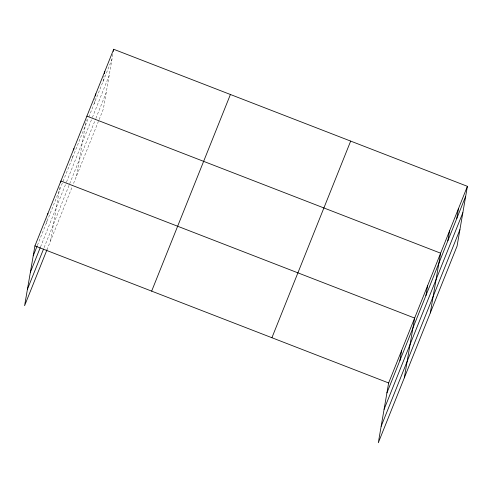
<?xml version="1.0" encoding="UTF-8"?>
<svg xmlns="http://www.w3.org/2000/svg" width="492" height="492" viewBox="0 0 492 492"><rect width="100%" height="100%" fill="white"/><g stroke="black" fill="none" stroke-linecap="round" stroke-linejoin="round"><path stroke-width="0.37" stroke-dasharray="2.46 1.84" d="M46.205 223.386L47.06 218.423M50.59 240.785L59.938 186.683M72.195 158.498L72.933 154.242M76.58 175.896L86.291 119.667M94.113 103.769L95.097 98.093M103.043 81.481L104.021 75.805M112.828 54.231L103.357 109.04L72.625 185.773M37.447 245.25L88.535 117.699M88.818 117.004L111.967 59.2M40.541 246.892L66.248 182.704M66.531 181.997L92.109 118.129M92.391 117.434L109.126 75.645M44.108 247.611L95.602 119.058M95.879 118.363L106.198 92.594M46.918 249.954L72.342 186.474"/><path stroke-width="0.74" d="M467.4 186.327L388.643 382.961L378.317 442.732L457.074 246.105L467.4 186.327L113.683 49.268L34.926 245.895L24.6 305.673L46.918 249.954M47.675 214.875L47.921 213.454M60.67 182.427L60.916 181.007L414.633 318.072L404.307 377.844M73.665 149.986L73.911 148.566M95.466 95.965L95.829 93.837M104.39 73.677L104.759 71.549M113.314 51.396L113.683 49.268M399.922 360.445L401.638 350.513M425.912 295.557L427.628 285.624M430.297 312.955L440.623 253.183L86.906 116.118M447.831 240.828L449.547 230.896M456.761 218.546L458.476 208.608M33.21 255.834L37.164 245.957M30.369 272.279L40.258 247.593M27.441 289.228L43.542 249.026M151.653 291.129L230.41 94.495M271.916 337.727L350.673 141.093M386.927 392.893L465.684 196.259M384.086 409.338L462.843 212.71M381.159 426.287L459.915 229.653M34.926 245.895L388.643 382.961"/></g></svg>
